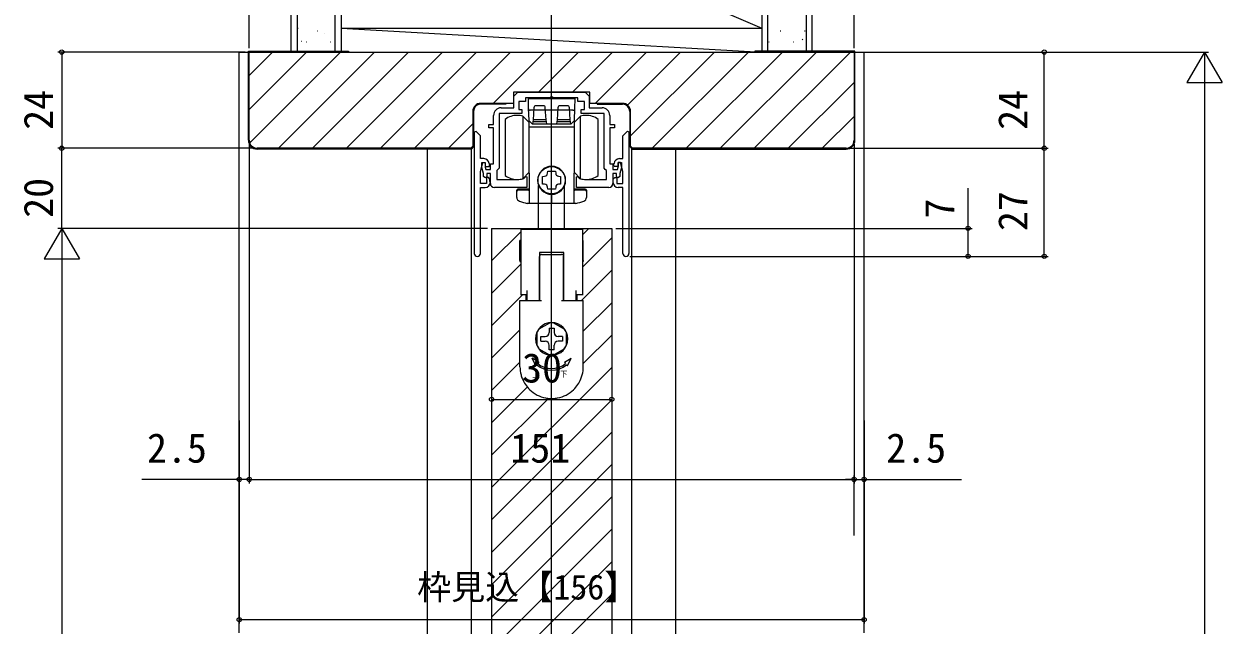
# Model space of a CAD drawing. Units: millimetres, scale not verified. Extents: x -438 to 438, y -652 to 649.
# Drawn here: x -61.2 to 237.8, y 257.8 to 407.8 of the extents above; entities that cross this region are included whole.
import ezdxf
from ezdxf.enums import TextEntityAlignment as Align

# ---------------------------------------------------------------- set-up
doc = ezdxf.new("R2010")
doc.units = ezdxf.units.MM
doc.header["$LTSCALE"] = 4
for name, color, linetype in [('0-3_YKK_11', 7, 'Continuous'), ('0-5_YKK_12', 2, 'Continuous'), ('0-6_YKK_13', 4, 'Continuous'), ('0-7_YKK_D', 6, 'Continuous'), ('0-9_YSS_K', 3, 'Continuous'), ('0-A_YSS_KE', 3, 'Continuous')]:
    doc.layers.add(name, color=color, linetype=linetype)
doc.styles.add('ＭＳ ゴシック', font='')
doc.styles.get('ＭＳ ゴシック').set_extended_font_data('MS Gothic')

msp = doc.modelspace()

# ---------------------------------------------------------------- linework, layer by layer
at = {"layer": '0-3_YKK_11'}
for p, q in [((51.2, 380.805), (51.2, 350.55)), ((89.8, 380.9), (89.8, 350.55))]:
    msp.add_line(p, q, dxfattribs=at)
for points in [[(79.15, 369), (84.2, 369), (84.2, 371.2), (83.9, 371.5), (83.6, 371.8), (83.6, 385.5), (77.9, 385.5), (77.9, 386.5), (78.7, 386.5), (78.7, 388.5), (77, 388.5), (77, 389.4), (70.958, 389.4), (70.775, 389.52), (70.225, 389.52), (70.042, 389.4), (64, 389.4), (64, 388.5), (62.3, 388.5), (62.3, 386.5), (63.1, 386.5), (63.1, 385.5), (57.4, 385.5), (57.4, 371.8), (57.1, 371.5), (56.8, 371.2), (56.8, 369), (61.85, 369)], [(57.9, 386.9), (61.1, 386.9), (61.1, 389.8), (62.1, 390.8)], [(62.1, 390.8), (78.9, 390.8), (79.9, 389.8), (79.9, 386.9), (83.1, 386.9)], [(55.2, 368), (55.2, 370.5), (54.3, 370.5), (54.3, 369.7), (54, 369.4), (53.788, 369.488), (53.5, 369.776), (53.5, 370.507), (53.1, 372), (53.1, 373.2), (53.9, 373.2), (53.9, 372.105), (54.062, 371.5), (55.2, 371.5), (55.2, 372.9), (56, 372.9), (56, 381.9), (54.8, 381.9), (54.8, 382.7), (56, 382.7), (56, 385)], [(85, 385), (85, 382.7), (86.2, 382.7), (86.2, 381.9), (85, 381.9), (85, 372.9), (85.8, 372.9), (85.8, 371.5), (86.938, 371.5), (87.1, 372.105), (87.1, 373.2), (87.9, 373.2), (87.9, 372), (87.5, 370.507), (87.5, 369.776), (87.212, 369.488), (87, 369.4), (86.7, 369.7), (86.7, 370.5), (85.8, 370.5), (85.8, 368)], [(53.6, 374.2), (52.7, 374.2), (52.7, 379.924), (51.638, 380.987), (51.2, 380.805)], [(87.4, 374.2), (88.3, 374.2), (88.3, 379.924), (89.43, 381.054), (89.8, 380.9)], [(55.2, 368.3), (55.175, 368.366), (55.1, 368.565), (55.1, 369.1), (54.7, 369.5), (54.2, 369.5), (54.2, 368), (52.7, 368), (52.7, 370.961), (53.3, 373.2), (53.9, 373.2), (53.9, 372.2), (54.9, 372.2), (55.048, 372.761), (54.896, 372.999)], [(85.8, 368.3), (85.825, 368.366), (85.9, 368.565), (85.9, 369.1), (86.3, 369.5), (86.8, 369.5), (86.8, 368), (88.3, 368), (88.3, 370.961), (87.7, 373.2), (87.1, 373.2), (87.1, 372.2), (86.1, 372.2), (85.952, 372.761), (86.104, 372.999)], [(63.535, 369.264), (63.655, 369.338), (64.053, 369.736), (64.3, 369.634), (64.3, 367), (56.2, 367)], [(84.8, 367), (76.7, 367), (76.7, 369.634), (76.947, 369.736), (77.345, 369.338), (77.465, 369.264)], [(52.7, 350.55), (52.7, 367), (53.9, 367)], [(88.3, 350.55), (88.3, 367), (87.1, 367)]]:
    msp.add_lwpolyline(points, dxfattribs=at)
for centre, radius, start, end in [((57.9, 385), 1.9, 90, 180), ((83.1, 385), 1.9, 0, 90), ((53.6, 372.9), 1.3, 4.38344, 90), ((87.4, 372.9), 1.3, 90, 175.61656), ((53.9, 368.3), 1.3, 270, 0), ((56.2, 368), 1, 180, 270), ((61.85, 374.5), 5.5, 270, 287.8376), ((79.15, 374.5), 5.5, 252.1624, 270), ((84.8, 368), 1, 270, 0), ((87.1, 368.3), 1.3, 180, 270), ((51.95, 350.55), 0.75, 180, 360), ((89.05, 350.55), 0.75, 180, 0)]:
    msp.add_arc(centre, radius, start, end, dxfattribs=at)
at = {"layer": '0-5_YKK_12'}
for p, q in [((70.5, 49.34), (70.5, 441.8)), ((-7.5, 400.8), (148.5, 400.8)), ((-7.5, 255.803), (-7.5, 400.8)), ((148.5, 255.803), (148.5, 400.8)), ((39.5, 253.531), (39.5, 376.8)), ((50.5, 253.716), (50.5, 376.717)), ((90.5, 253.716), (90.5, 376.717)), ((101.5, 253.531), (101.5, 376.6)), ((55.5, 356.8), (85.5, 356.8)), ((55.5, 356.8), (55.5, 80.803)), ((55.5, 356.727), (55.573, 356.8)), ((55.5, 348.645), (62.8, 355.945)), ((78.2, 355.181), (79.82, 356.8)), ((85.5, 356.8), (85.5, 80.803)), ((78.2, 347.098), (85.5, 354.398)), ((55.5, 340.563), (62.8, 347.863)), ((77.984, 338.8), (85.5, 346.316)), ((55.5, 332.481), (63.32, 340.3)), ((78.4, 331.134), (85.5, 338.234)), ((55.5, 324.398), (62.6, 331.498)), ((78.4, 323.052), (85.5, 330.152)), ((55.5, 316.316), (62.6, 323.416)), ((55.5, 292.069), (85.5, 322.069)), ((55.5, 308.234), (64.421, 317.155)), ((55.5, 300.152), (69.69, 314.342)), ((55.5, 283.987), (85.5, 313.987)), ((55.5, 275.905), (85.5, 305.905)), ((55.5, 267.823), (85.5, 297.823)), ((55.5, 259.74), (85.5, 289.74)), ((55.5, 251.658), (85.5, 281.658)), ((55.5, 243.576), (85.5, 273.576)), ((55.5, 235.494), (85.5, 265.494))]:
    msp.add_line(p, q, dxfattribs=at)
at = {"layer": '0-6_YKK_13'}
for p, q in [((64.6, 389.1), (64.9, 389.4)), ((64.6, 389.1), (64.68, 386.8)), ((70.5, 389.4), (64.9, 389.4)), ((76.1, 389.4), (70.5, 389.4)), ((76.1, 389.4), (76.4, 389.1)), ((64.68, 386.8), (64.789, 383.7)), ((70.5, 386.3), (65.181, 386.3)), ((66.079, 386.922), (65.9, 383.9)), ((68.422, 387.4), (66.578, 387.4)), ((69.1, 383.9), (68.921, 386.922)), ((75.819, 386.3), (70.5, 386.3)), ((72.079, 386.922), (71.9, 383.9)), ((74.422, 387.4), (72.578, 387.4)), ((75.1, 383.9), (74.921, 386.922)), ((76.211, 383.7), (76.32, 386.8)), ((58.9, 384), (58.9, 377)), ((63.3, 384.8), (64.9, 383.2)), ((63.3, 384.8), (63.3, 369.2)), ((65.617, 382.9), (64.789, 383.7)), ((64.9, 370.8), (64.9, 383.2)), ((69.2, 383.4), (65.8, 383.4)), ((70.5, 382.9), (71.709, 382.9)), ((71.9, 383.9), (71.7, 382.9)), ((71.709, 382.9), (75.383, 382.9)), ((75.2, 383.4), (71.8, 383.4)), ((75.1, 383.9), (71.9, 383.9)), ((75.3, 382.9), (75.1, 383.9)), ((76.211, 383.7), (75.383, 382.9)), ((76.1, 383.2), (77.7, 384.8)), ((76.1, 383.2), (76.1, 370.8)), ((77.7, 369.2), (77.7, 384.8)), ((82.1, 377), (82.1, 384)), ((70.5, 382.05), (64.9, 382.05)), ((76.1, 382.05), (70.5, 382.05)), ((58.9, 377), (58.9, 370)), ((82.1, 370), (82.1, 377)), ((69.492, 370.546), (69.53, 371.05)), ((64.9, 370.8), (63.3, 369.2)), ((77.7, 369.2), (76.1, 370.8)), ((61.8, 364.519), (61.8, 366.3)), ((64.7, 366.6), (62.1, 366.6)), ((64.7, 366.3), (62.1, 366.3)), ((67.25, 356.6), (67.25, 367.501)), ((70.5, 365.3), (70.5, 363)), ((70.5, 363), (70.5, 365.3)), ((73.75, 356.6), (73.75, 367.501)), ((78.9, 366.6), (76.3, 366.6)), ((78.9, 366.3), (76.3, 366.3)), ((79.2, 366.3), (79.2, 364.519)), ((70.5, 363), (64.422, 363)), ((76.578, 363), (70.5, 363)), ((62.8, 356.6), (78.2, 356.6)), ((62.8, 356.6), (62.8, 340.1)), ((78.2, 356.6), (78.2, 340.1)), ((62.8, 353.8), (62.6, 353.8)), ((78.4, 350.407), (78.4, 353.3)), ((62.6, 349.961), (62.6, 350.407)), ((62.6, 348.789), (62.6, 349.961)), ((67.45, 350.8), (67.45, 338.8)), ((73.55, 350.8), (67.45, 350.8)), ((68, 350.3), (73, 350.3)), ((73.55, 338.8), (73.55, 350.8)), ((62.6, 348.789), (62.6, 348.521)), ((62.6, 348.521), (62.6, 348.489)), ((62.6, 348.489), (62.8, 348.489)), ((67.45, 348.489), (67.5, 348.489)), ((67.5, 349.3), (67.5, 349.8)), ((67.5, 348.8), (67.5, 349.3)), ((67.5, 348.521), (67.5, 348.789)), ((67.5, 348.489), (67.5, 348.521)), ((67.5, 347.503), (67.5, 348.489)), ((73.5, 349.3), (73.5, 349.8)), ((73.5, 348.789), (73.5, 348.798)), ((73.5, 347.503), (73.5, 348.489)), ((73.5, 348.489), (73.55, 348.489)), ((78.2, 348.489), (78.4, 348.489)), ((78.4, 348.789), (78.4, 348.521)), ((78.4, 348.521), (78.4, 348.489)), ((67.5, 344.8), (67.5, 345.258)), ((67.5, 344.765), (67.5, 344.8)), ((73.5, 345.258), (73.5, 346.789)), ((64.4, 338.8), (64.4, 341.3)), ((67.5, 341.3), (67.5, 343.3)), ((67.5, 340.217), (67.5, 341.3)), ((73.5, 341.3), (73.5, 343.3)), ((73.5, 340.217), (73.5, 341.3)), ((76.6, 338.8), (76.6, 341.3)), ((62.6, 338.8), (64.4, 338.8)), ((62.6, 334.5), (62.6, 338.8)), ((62.8, 340.3), (64.4, 340.3)), ((64.175, 338.8), (64.175, 340.3)), ((67.5, 339.8), (67.5, 340.217)), ((67.5, 338.8), (68, 338.8)), ((73, 338.8), (73.5, 338.8)), ((73.5, 339.8), (73.5, 340.217)), ((73.5, 339.3), (73.5, 339.8)), ((73.5, 338.8), (73.5, 339.3)), ((73.5, 338.8), (73.55, 338.8)), ((76.6, 340.3), (78.2, 340.3)), ((76.825, 340.3), (76.825, 338.8)), ((78.4, 334.5), (78.4, 338.8)), ((62.6, 333.5), (62.6, 334.5)), ((62.6, 332.626), (62.6, 333.5)), ((62.6, 332.162), (62.6, 332.626)), ((62.6, 332), (62.6, 332.162)), ((69.966, 333.164), (67.334, 331.645)), ((73.666, 331.645), (71.034, 333.164)), ((78.4, 333.5), (78.4, 334.5)), ((78.4, 332.626), (78.4, 333.5)), ((62.6, 329), (62.6, 329.5)), ((66.75, 330.73), (66.75, 327.671)), ((66.8, 330.72), (66.8, 327.68)), ((67.8, 328.6), (67.8, 329.8)), ((67.8, 329.8), (68.9, 329.8)), ((69.9, 331.9), (71.1, 331.9)), ((69.9, 331.9), (69.9, 330.8)), ((71.1, 331.9), (71.1, 330.8)), ((73.2, 329.8), (72.1, 329.8)), ((73.2, 329.8), (73.2, 328.6)), ((74.2, 327.68), (74.2, 330.72)), ((74.25, 327.671), (74.25, 330.73)), ((78.4, 329.5), (78.4, 331.5)), ((78.4, 329), (78.4, 329.5)), ((62.6, 328), (62.6, 328.375)), ((62.6, 327.943), (62.6, 328)), ((62.6, 327.665), (62.6, 327.943)), ((62.6, 327.643), (62.6, 327.665)), ((62.6, 327.5), (62.6, 327.643)), ((62.6, 327), (62.6, 327.5)), ((62.6, 326.5), (62.6, 327)), ((62.6, 322.2), (62.6, 326.5)), ((67.334, 326.756), (69.966, 325.236)), ((67.8, 328.6), (68.9, 328.6)), ((69.9, 326.5), (69.9, 327.6)), ((71.1, 326.5), (69.9, 326.5)), ((71.034, 325.236), (73.666, 326.756)), ((71.1, 326.5), (71.1, 327.6)), ((73.2, 328.6), (72.1, 328.6)), ((78.4, 328), (78.4, 328.375)), ((78.4, 327.943), (78.4, 328)), ((78.4, 327.665), (78.4, 327.943)), ((78.4, 327.643), (78.4, 327.665)), ((78.4, 327.5), (78.4, 327.643)), ((78.4, 327), (78.4, 327.5)), ((78.4, 326.5), (78.4, 327)), ((78.4, 322.2), (78.4, 326.5)), ((66.515, 322.451), (65.65, 324.4)), ((67.286, 323.37), (65.65, 324.4)), ((67.286, 323.37), (67.029, 323.064)), ((73.714, 323.37), (75.35, 324.4)), ((73.714, 323.37), (73.971, 323.064)), ((74.485, 322.451), (75.35, 324.4)), ((66.515, 322.451), (66.772, 322.757)), ((74.485, 322.451), (74.228, 322.757))]:
    msp.add_line(p, q, dxfattribs=at)
for points in [[(76.32, 386.8), (76.4, 389.1), (64.6, 389.1)], [(65.617, 382.9), (69.291, 382.9), (70.5, 382.9)], [(69.3, 382.9), (69.1, 383.9), (65.9, 383.9), (65.7, 382.9)], [(69.53, 371.05), (71.47, 371.05), (71.508, 370.546)], [(65, 363), (65, 370.6), (64.7, 370.6)], [(68.755, 367.792), (68.25, 367.83), (68.25, 369.77), (68.755, 369.809)], [(72.245, 369.809), (72.75, 369.77), (72.75, 367.83), (72.245, 367.792)], [(76.3, 370.6), (76, 370.6), (76, 363)], [(71.508, 367.055), (71.47, 366.55), (69.53, 366.55), (69.492, 367.055)], [(62.6, 350.407), (62.6, 353.3), (62.6, 353.8)], [(78.4, 353.3), (78.4, 353.8), (78.2, 353.8)], [(78.4, 348.789), (78.4, 349.961), (78.4, 350.407)], [(67.5, 348.789), (67.5, 348.798), (67.5, 348.8)], [(67.5, 347.003), (67.5, 347.36), (67.5, 347.503)], [(67.5, 345.258), (67.5, 346.789), (67.5, 347.003)], [(73.5, 348.798), (73.5, 348.8), (73.5, 349.3)], [(73.5, 348.489), (73.5, 348.521), (73.5, 348.789)], [(73.5, 346.789), (73.5, 347.003), (73.5, 347.36), (73.5, 347.503)], [(67.5, 343.3), (67.5, 344.758), (67.5, 344.765)], [(73.5, 344.765), (73.5, 344.8), (73.5, 345.258)], [(73.5, 343.3), (73.5, 344.758), (73.5, 344.765)], [(64.4, 338.8), (67.45, 338.8), (67.5, 338.8)], [(67.5, 338.8), (67.5, 339.3), (67.5, 339.8)], [(73.55, 338.8), (76.6, 338.8), (78.4, 338.8)], [(62.6, 329.5), (62.6, 331.5), (62.6, 332)], [(78.4, 331.5), (78.4, 332), (78.4, 332.162), (78.4, 332.626)], [(62.6, 328.375), (62.6, 328.839), (62.6, 329)], [(78.4, 328.375), (78.4, 328.839), (78.4, 329)]]:
    msp.add_lwpolyline(points, dxfattribs=at)
msp.add_circle((70.5, 368.8), 3.4, dxfattribs=at)
for centre, radius, start, end in [((65.181, 386.8), 0.5, 182, 270), ((66.578, 386.9), 0.5, 90, 177.4552), ((68.422, 386.9), 0.5, 2.5448, 90), ((72.578, 386.9), 0.5, 90, 177.4552), ((74.422, 386.9), 0.5, 2.5448, 90), ((75.819, 386.8), 0.5, 270, 358), ((61.9, 380), 5, 90, 126.8699), ((61.9, 380), 5, 73.7398, 90), ((79.1, 380), 5, 90, 106.2602), ((79.1, 380), 5, 53.1301, 90), ((70.5, 368.8), 3.5, 90, 270), ((70.5, 368.8), 3.5, 270, 90), ((61.9, 374), 5, 233.1301, 270), ((61.9, 374), 5, 270, 286.2602), ((68.694, 370.606), 0.8, 274.33284, 355.66716), ((72.306, 370.606), 0.8, 184.33284, 265.66716), ((79.1, 374), 5, 253.7398, 270), ((79.1, 374), 5, 270, 306.8699), ((62.1, 366.3), 0.3, 90, 180), ((62.1, 366), 0.3, 90, 180), ((64.7, 366.9), 0.3, 270, 0), ((64.7, 366.6), 0.3, 270, 0), ((68.694, 366.995), 0.8, 4.33284, 85.66716), ((72.306, 366.995), 0.8, 94.33284, 175.66716), ((76.3, 366.9), 0.3, 180, 270), ((76.3, 366.6), 0.3, 180, 270), ((78.9, 366.3), 0.3, 0, 90), ((78.9, 366), 0.3, 0, 90), ((62.8, 364.519), 1, 180, 251.28667), ((70.5, 387.25), 25, 251.28667, 255.93013), ((70.5, 387.25), 25, 284.06987, 288.71333), ((78.2, 364.519), 1, 288.71333, 0), ((68, 349.8), 0.5, 90, 180), ((73, 349.8), 0.5, 0, 90), ((70.5, 329.2), 4.05, 0, 180), ((70.5, 329.2), 4.05, 136.2623, 157.80839), ((70.5, 329.2), 4, 82.33165, 97.66835), ((70.5, 329.2), 4.05, 180, 0), ((70.5, 329.2), 4, 142.33165, 157.66835), ((68.9, 330.8), 1, 270, 0), ((72.1, 330.8), 1, 180, 270), ((70.5, 329.2), 4, 22.33165, 37.82349), ((70.5, 329.2), 4, 202.33165, 217.82349), ((68.9, 327.6), 1, 0, 90), ((72.1, 327.6), 1, 90, 180), ((70.5, 329.2), 4, 322.17651, 337.66835), ((70.5, 327.2), 5.4, 230, 310), ((70.5, 329.2), 4, 262.17651, 277.82349), ((70.5, 322.2), 7.9, 180, 194.66485), ((70.5, 322.2), 7.9, 194.66485, 198.44872), ((70.5, 327.2), 5.8, 230, 310), ((70.5, 322.2), 7.9, 341.55128, 345.33515), ((70.5, 322.2), 7.9, 345.33515, 0), ((70.5, 322.2), 7.9, 198.44872, 202.318), ((70.5, 322.2), 7.9, 202.318, 225.86911), ((70.5, 322.2), 7.9, 314.13089, 337.682), ((70.5, 322.2), 7.9, 337.682, 341.55128), ((70.5, 322.2), 7.9, 225.86911, 226.18003), ((70.5, 322.2), 7.9, 226.18003, 259.0546), ((70.5, 322.2), 7.9, 259.0546, 262.72786), ((70.5, 322.2), 7.9, 262.72786, 270), ((70.5, 322.2), 7.9, 270, 277.27214), ((70.5, 322.2), 7.9, 277.27214, 280.9454), ((70.5, 322.2), 7.9, 280.9454, 313.81997), ((70.5, 322.2), 7.9, 313.81997, 314.13089)]:
    msp.add_arc(centre, radius, start, end, dxfattribs=at)
at = {"layer": '0-7_YKK_D'}
for p, q in [((-5, 401.8), (-5, 486.8)), ((146, 401.8), (146, 486.8)), ((-6, 400.8), (-52.773, 400.8)), ((-51.773, 400.8), (-51.773, 376.8)), ((147, 400.8), (194.475, 400.8)), ((147, 400.8), (234.475, 400.8)), ((193.475, 376.8), (193.475, 400.8)), ((233.475, 400.8), (229.1, 393.222)), ((233.475, 400.8), (237.85, 393.222)), ((233.475, 400.8), (233.475, 385.645)), ((229.1, 393.222), (237.85, 393.222)), ((233.475, 392.05), (233.475, 80.55)), ((-5, 377.8), (-5, 293.1)), ((-5, 377.8), (-5, 293.1)), ((146, 377.8), (146, 293.1)), ((-4, 376.8), (-52.773, 376.8)), ((-4, 376.8), (-52.773, 376.8)), ((-51.773, 356.8), (-51.773, 376.8)), ((145, 376.8), (194.475, 376.8)), ((145, 376.8), (194.475, 376.8)), ((193.475, 349.8), (193.475, 376.8)), ((-51.773, 356.8), (-56.148, 349.223)), ((54.5, 356.8), (-52.773, 356.8)), ((54.5, 356.8), (-52.773, 356.8)), ((-51.773, 356.8), (-47.398, 349.223)), ((-51.773, 356.8), (-51.773, 341.645)), ((86.5, 356.8), (175.458, 356.8)), ((-56.148, 349.223), (-47.398, 349.223)), ((-51.773, 348.05), (-51.773, 89.553)), ((90.05, 349.8), (194.475, 349.8)), ((90.05, 349.8), (175.458, 349.8)), ((55.5, 314.1), (85.5, 314.1)), ((-7.5, 308.8), (-7.5, 258.1)), ((148.5, 308.8), (148.5, 258.1)), ((-7.5, 299.238), (-7.5, 293.1)), ((148.5, 299.223), (148.5, 293.1)), ((-7.5, 294.1), (-31.773, 294.1)), ((-5, 294.1), (-7.5, 294.1)), ((-5, 294.1), (-2.875, 294.1)), ((-5, 294.1), (146, 294.1)), ((146, 294.1), (143.875, 294.1)), ((146, 280.1), (146, 295.1)), ((146, 294.1), (148.5, 294.1)), ((148.5, 294.1), (172.773, 294.1)), ((-7.5, 259.1), (148.5, 259.1))]:
    msp.add_line(p, q, dxfattribs=at)
msp.add_lwpolyline([(174.458, 349.8), (174.458, 356.8), (174.458, 366.823)], dxfattribs=at)
for centre in [(-51.773, 400.8), (193.475, 400.8), (-51.773, 376.8), (193.475, 376.8), (193.475, 376.8), (174.458, 356.8), (174.458, 349.8), (193.475, 349.8), (55.5, 314.1), (85.5, 314.1), (-7.5, 294.1), (-5, 294.1), (-5, 294.1), (146, 294.1), (146, 294.1), (148.5, 294.1), (-7.5, 259.1), (148.5, 259.1)]:
    msp.add_circle(centre, 0.531, dxfattribs=at)
at = {"layer": '0-9_YSS_K'}
for p, q in [((5.5, 400.8), (5.5, 445.8)), ((7, 445.8), (7, 400.8)), ((16.5, 400.8), (16.5, 445.8)), ((32, 445.8), (123, 406.8)), ((124.5, 400.8), (124.5, 445.8)), ((134, 445.8), (134, 400.8)), ((135.5, 400.8), (135.5, 445.8)), ((7.078, 406.718), (7.245, 406.829)), ((18, 406.8), (123, 406.8)), ((18, 406.8), (123, 400.8)), ((18, 406.8), (18, 400.8)), ((123, 406.8), (123, 400.8)), ((12.06, 406.08), (12.16, 406.08)), ((13.678, 405.471), (13.696, 405.478)), ((127.58, 406.08), (127.68, 406.08)), ((127.6, 406.04), (127.619, 406.046)), ((133.017, 403.884), (133.184, 403.994)), ((133.66, 406.08), (133.76, 406.08)), ((-5, 394.963), (0.837, 400.8)), ((-5, 386.478), (9.322, 400.8)), ((-4.879, 378.114), (17.807, 400.8)), ((2.292, 376.8), (26.292, 400.8)), ((18, 400.8), (5.5, 400.8)), ((8.097, 403.495), (8.116, 403.502)), ((9.21, 403.33), (9.31, 403.33)), ((10.778, 376.8), (34.778, 400.8)), ((15.29, 403.33), (15.39, 403.33)), ((18, 400.8), (123, 400.8)), ((19.263, 376.8), (43.263, 400.8)), ((27.748, 376.8), (51.748, 400.8)), ((36.233, 376.8), (60.233, 400.8)), ((55.919, 388), (68.719, 400.8)), ((67.204, 390.8), (77.204, 400.8)), ((75.689, 390.8), (85.689, 400.8)), ((81.375, 388), (94.175, 400.8)), ((89.434, 387.574), (102.66, 400.8)), ((90.2, 379.855), (111.145, 400.8)), ((95.63, 376.8), (119.63, 400.8)), ((104.116, 376.8), (128.116, 400.8)), ((112.601, 376.8), (136.601, 400.8)), ((121.086, 376.8), (145.086, 400.8)), ((123, 400.8), (135.5, 400.8)), ((124.73, 403.33), (124.83, 403.33)), ((129.552, 401.049), (129.571, 401.056)), ((130.81, 403.33), (130.91, 403.33)), ((129.572, 376.8), (146, 393.228)), ((44.719, 376.8), (50.8, 382.881)), ((138.057, 376.8), (146, 384.743))]:
    msp.add_line(p, q, dxfattribs=at)
for points in [[(18, 445.8), (18, 400.8), (5.5, 400.8)], [(123, 445.8), (123, 400.8), (135.5, 400.8)]]:
    msp.add_lwpolyline(points, dxfattribs=at)
at = {"layer": '0-A_YSS_KE'}
for p, q in [((-5, 378.8), (-5, 400.8)), ((121.2, 401), (121.2, 400.8)), ((146.2, 401), (121.2, 401)), ((146.2, 378.8), (146.2, 401)), ((81.9, 388), (81.9, 387.8)), ((81.9, 387.8), (88.2, 387.8))]:
    msp.add_line(p, q, dxfattribs=at)
for points in [[(-5.2, 378.8), (-5.2, 401), (19.8, 401), (19.8, 400.8)], [(-5, 400.8), (146, 400.8), (146, 378.8)], [(88.2, 388), (80, 388), (80, 390.8), (61, 390.8), (61, 388), (52.8, 388)], [(50.8, 386), (50.8, 377.3), (50.3, 376.8), (-3, 376.8)], [(51, 386), (51, 377.217), (50.383, 376.6), (-3, 376.6)], [(59.1, 388), (59.1, 387.8), (52.8, 387.8)], [(90, 386), (90, 377.217), (90.617, 376.6), (144, 376.6)], [(144, 376.8), (90.7, 376.8), (90.2, 377.3), (90.2, 386)]]:
    msp.add_lwpolyline(points, dxfattribs=at)
for centre, radius, start, end in [((52.8, 386), 2, 90.00001, 179.99999), ((52.8, 386), 1.8, 90.00001, 179.99999), ((88.2, 386), 2, 0.00001, 89.99999), ((88.2, 386), 1.8, 0.00001, 89.99999), ((-3, 378.8), 2.2, 180.00001, 269.99999), ((-3, 378.8), 2, 180.00001, 269.99999), ((144, 378.8), 2, 270.00001, 359.99999), ((144, 378.8), 2.2, 270.00001, 359.99999)]:
    msp.add_arc(centre, radius, start, end, dxfattribs=at)

# ---------------------------------------------------------------- texts
at = {"layer": '0-6_YKK_13', "style": 'ＭＳ ゴシック', "width": 0.9}
for s, p in [('上', (65.647, 319.057)), ('下', (72.627, 319.24))]:
    msp.add_text(s, height=1.466, dxfattribs=at).set_placement(p, align=Align.BOTTOM_LEFT)
at = {"layer": '0-7_YKK_D', "style": 'ＭＳ ゴシック'}
for s, p in [('24', (-51.773, 381.385)), ('24', (191.475, 381.385)), ('20', (-51.773, 359.414)), ('27', (191.475, 356.112)), ('7', (173.208, 359.209))]:
    msp.add_text(s, height=7.331, rotation=90, dxfattribs=at).set_placement(p, align=Align.BOTTOM_LEFT)
for s, height, p in [('30', 7.331, (63.114, 316.1)), ('2.5', 7.331, (-30.511, 296.1)), ('151', 7.331, (60.187, 296.1)), ('2.5', 7.331, (154.011, 296.1)), ('枠見込【156】', 6.232, (36.911, 262.259))]:
    msp.add_text(s, height=height, dxfattribs=at).set_placement(p, align=Align.BOTTOM_LEFT)

doc.saveas('drawing.dxf')
